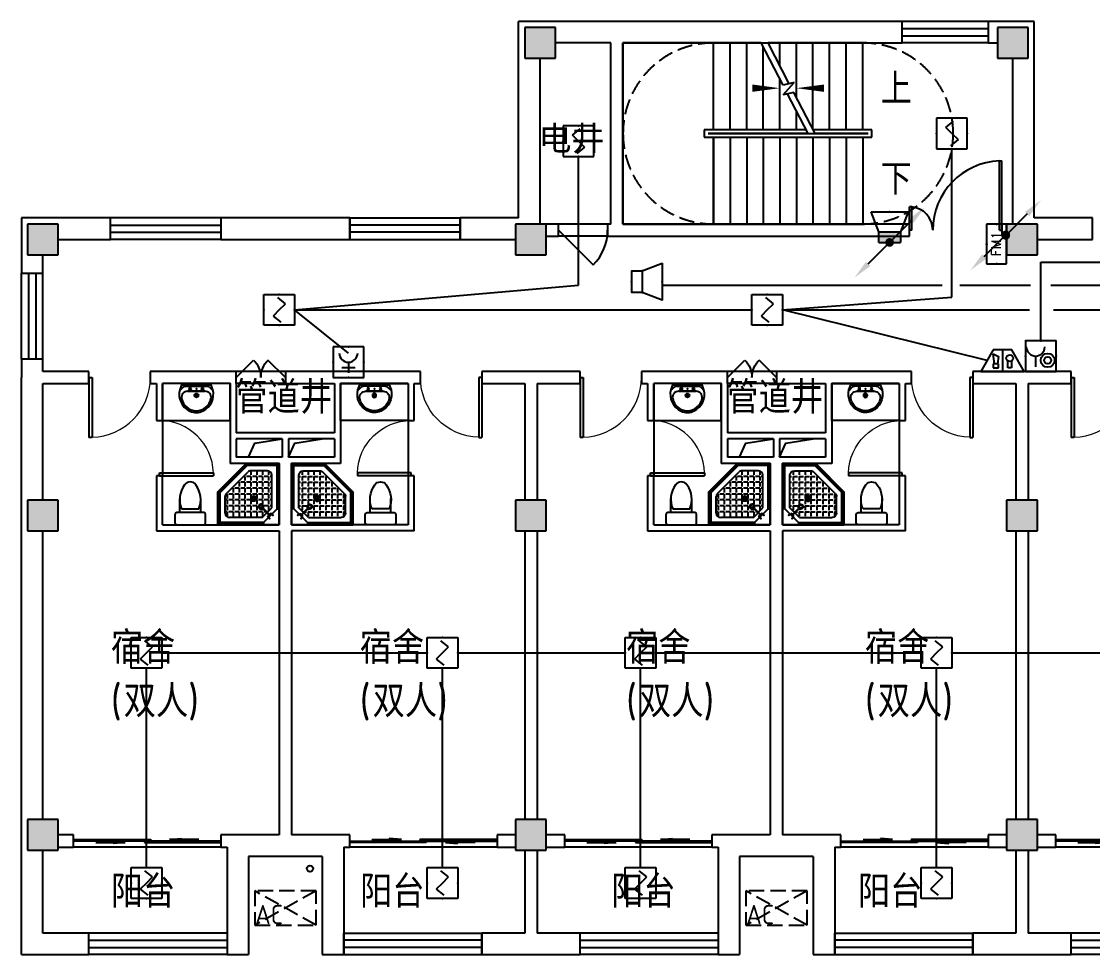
# Model space of a CAD drawing. Extents: x 1725663 to 4653551, y -550461 to 248782.
# Drawn here: x 2286143 to 2303593, y -526837 to -511637 of the extents above; entities that cross this region are included whole.
import ezdxf
from ezdxf.enums import TextEntityAlignment as Align

# ---------------------------------------------------------------- set-up
doc = ezdxf.new("R2010")
doc.units = 0
doc.header["$LTSCALE"] = 1000
doc.linetypes.add('DASH', pattern=[0.35, 0.25, -0.1])
for name, color, linetype in [('0-底图', 7, 'Continuous'), ('0000集水坑', 4, 'Continuous'), ('A-FLOR-STRS', 140, 'Continuous'), ('CLAYER', 7, 'Continuous'), ('COLUMN', 255, 'Continuous'), ('DIM_SYMB', 3, 'Continuous'), ('DOOR_FIRE', 4, 'Continuous'), ('EQUIP-广播', 3, 'Continuous'), ('EQUIP-消防', 3, 'Continuous'), ('LWIRE', 4, 'Continuous'), ('PUB_HATCH', 8, 'Continuous'), ('PUB_TEXT', 7, 'Continuous'), ('STAIR', 2, 'Continuous'), ('WALL', 2, 'Continuous'), ('WINDOW', 4, 'Continuous'), ('WIRE-消防', 1, 'Continuous'), ('WP_F', 1, 'Continuous'), ('洁具', 213, 'Continuous'), ('空调外机', 211, 'Continuous')]:
    doc.layers.add(name, color=color, linetype=linetype)
doc.styles.add('_TCH_DIM', font='SIMPLEX', dxfattribs={"width": 0.8, "height": 5, "bigfont": 'HZTXT'})
doc.styles.add('_TEL_DIM', font='SIMPLEX', dxfattribs={"width": 0.8, "height": 3.5, "bigfont": 'HZTXT'})
doc.styles.add('HZ', font='rs.shx', dxfattribs={"width": 0.8, "bigfont": 'hztxt.shx'})
doc.styles.get("Standard").update_dxf_attribs({"font": 'geniso.shx', "bigfont": 'hztxt.shx'})
doc.styles.add('黑体', font='')
doc.styles.get('黑体').set_extended_font_data('SimHei')

# ---------------------------------------------------------------- blocks, each defined once
blk = doc.blocks.new('$equip$00002656')
for p, q in [((-0.5, 1), (-0.5, 0)), ((0.5, 1), (-0.5, 1)), ((0.5, 0), (0.5, 1)), ((0, 0.5), (0, 0.15)), ((-0.5, 0), (0.5, 0)), ((-0.219, 0.331), (0.222, 0.331))]:
    blk.add_line(p, q)
at = {"const_width": 0.04}
blk.add_lwpolyline([(-0.5, 1), (0.5, 1), (0.5, 0), (-0.5, 0), (-0.5, 1), (0.5, 1)], dxfattribs=at)
blk.add_arc((0, 0.8), 0.3, 180, 0)
for p in [(0, 1), (-0.5, 0.5), (0.5, 0.5), (0, 0)]:
    blk.add_point(p)
at = {"color": 7, "flags": 1}
for tag, height, p in [('B', 0.4, (0.762, 0.292)), ('A', 0.00002, (0, 0))]:
    blk.add_attdef(tag, text='', height=height, dxfattribs=at).set_placement(p, align=Align.MIDDLE_CENTER)
blk = doc.blocks.new('A$C29581A72')
at = {"layer": 'EQUIP-消防', "xscale": 500, "yscale": 500, "zscale": 500}
blk.add_blockref('$equip$00002656', (358, 98), dxfattribs=at)
at = {"style": 'HZ', "flags": 1}
for tag in ['WHAT', 'SPEC', 'UNIT']:
    blk.add_attdef(tag, (375, 0), '', height=0.001, dxfattribs=at)
blk = doc.blocks.new('$Equip$00002649')
for p, q in [((-0.5, 0.5), (-0.5, -0.5)), ((0.5, 0.5), (-0.5, 0.5)), ((-0.2, 0.2), (0.05, 0.4)), ((0.5, -0.5), (0.5, 0.5)), ((0, 0), (-0.2, 0.2)), ((0, 0), (0.2, -0.2)), ((0.2, -0.2), (-0.05, -0.4)), ((-0.5, -0.5), (0.5, -0.5))]:
    blk.add_line(p, q)
at = {"const_width": 0.02}
blk.add_lwpolyline([(-0.5, 0.5), (0.5, 0.5), (0.5, -0.5), (-0.5, -0.5), (-0.5, 0.5), (0.5, 0.5)], dxfattribs=at)
for p in [(0, 0.5), (-0.5, 0), (0.5, 0), (0, -0.5)]:
    blk.add_point(p)
at = {"color": 7, "flags": 1}
for tag, height, p in [('A', 0.00002, (0, 0)), ('B', 0.4, (0.762, -0.208))]:
    blk.add_attdef(tag, text='', height=height, dxfattribs=at).set_placement(p, align=Align.MIDDLE_CENTER)
blk = doc.blocks.new('$equip$00002655')
for p, q in [((-0.5, 1), (-0.5, 0)), ((0.5, 1), (-0.5, 1)), ((0.5, 0), (0.5, 1)), ((-0.169, 0.5), (-0.169, 0.15)), ((-0.5, 0), (0.5, 0))]:
    blk.add_line(p, q)
at = {"const_width": 0.04}
blk.add_lwpolyline([(-0.5, 1), (0.5, 1), (0.5, 0), (-0.5, 0), (-0.5, 1), (0.5, 1)], dxfattribs=at)
for radius in [0.226, 0.113]:
    blk.add_circle((0.227, 0.36), radius)
blk.add_arc((-0.169, 0.8), 0.3, 180, 0)
for p in [(0, 1), (-0.5, 0.5), (0.5, 0.5), (0, 0)]:
    blk.add_point(p)
at = {"color": 7, "flags": 1}
for tag, height, p in [('B', 0.4, (0.762, 0.292)), ('A', 0.00002, (0, 0))]:
    blk.add_attdef(tag, text='', height=height, dxfattribs=at).set_placement(p, align=Align.MIDDLE_CENTER)
blk = doc.blocks.new('$equip$00002679')
for p, q in [((-0.3, 0.699), (-0.703, 0)), ((0.3, 0.699), (-0.3, 0.699)), ((0.3, 0.699), (-0.3, 0.699)), ((0, 0.699), (0, 0)), ((0.703, 0), (0.3, 0.699)), ((-0.264, 0.249), (-0.304, 0.569)), ((-0.304, 0.569), (-0.128, 0.489)), ((-0.128, 0.489), (-0.168, 0.249)), ((-0.703, 0), (0.703, 0)), ((-0.304, 0.249), (-0.304, 0.113)), ((-0.128, 0.249), (-0.304, 0.249)), ((-0.304, 0.113), (-0.128, 0.113)), ((-0.128, 0.113), (-0.128, 0.249)), ((0.174, 0.11), (0.174, 0.338)), ((0.294, 0.11), (0.174, 0.11)), ((0.294, 0.338), (0.294, 0.11))]:
    blk.add_line(p, q)
at = {"const_width": 0.04}
for points in [[(-0.299, 0.699), (0.301, 0.699), (0.703, 0), (-0.702, 0), (-0.299, 0.699), (0.301, 0.699)], [(-0.3, 0.699), (0.3, 0.699), (0.703, 0), (-0.703, 0), (-0.3, 0.699), (0.3, 0.699)]]:
    blk.add_lwpolyline(points, dxfattribs=at)
blk.add_circle((0.234, 0.43), 0.111)
for p in [(0, 0.699), (-0.501, 0.349), (0.502, 0.349), (0, 0)]:
    blk.add_point(p)
at = {"color": 7, "flags": 1}
for tag, height, p in [('B', 0.4, (0.961, 0.299)), ('A', 0.00002, (0, 0))]:
    blk.add_attdef(tag, text='', height=height, dxfattribs=at).set_placement(p, align=Align.MIDDLE_CENTER)
blk = doc.blocks.new('$equip$00002982')
for p, q in [((0, 0.35), (0.35, 0.35)), ((0, 0.35), (0, -0.35)), ((0.35, 0.35), (1, 0.6)), ((0.35, 0.35), (0.35, -0.35)), ((1, 0.6), (1, -0.6)), ((0.35, -0.35), (0, -0.35)), ((1, -0.6), (0.35, -0.35))]:
    blk.add_line(p, q)
at = {"const_width": 0.04}
blk.add_lwpolyline([(0.35, 0.35), (0, 0.35), (0, -0.35), (0.35, -0.35), (1, -0.6), (1, 0.6), (0.35, 0.35), (0, 0.35)], dxfattribs=at)
for p in [(0.35, 0.35), (0, 0), (1, 0), (0.35, -0.35)]:
    blk.add_point(p)
at = {"color": 7, "style": '_TEL_DIM', "flags": 1}
for tag in ['A', 'REMARK']:
    blk.add_attdef(tag, text='', height=0.00002, dxfattribs=at).set_placement((0, 0), align=Align.MIDDLE_CENTER)
blk = doc.blocks.new('$equip$00002984')
blk.add_hatch(color=256).paths.add_polyline_path([(0.35, 0.35), (0, 0.35), (0, -0.35), (0.35, -0.35)])
for p, q in [((0, 0.35), (0, -0.35)), ((0, 0.35), (0.35, 0.35)), ((0.35, 0.35), (1, 0.6)), ((0.35, 0.35), (0.35, -0.35)), ((1, 0.6), (1, -0.6)), ((0.35, -0.35), (0, -0.35)), ((1, -0.6), (0.35, -0.35))]:
    blk.add_line(p, q)
at = {"const_width": 0.02}
blk.add_lwpolyline([(0.35, 0.35), (0, 0.35), (0, -0.35), (0.35, -0.35), (1, -0.6), (1, 0.6), (0.35, 0.35), (0, 0.35)], dxfattribs=at)
for p in [(0.35, 0.35), (0, 0), (1, 0), (0.35, -0.35)]:
    blk.add_point(p)
at = {"color": 7, "style": '_TEL_DIM', "flags": 1}
for tag in ['A', 'REMARK']:
    blk.add_attdef(tag, text='', height=0.00002, dxfattribs=at).set_placement((0, 0), align=Align.MIDDLE_CENTER)
blk = doc.blocks.new('$TelecSys$00000080')
for p, q in [((-0.7, -0.7), (0, 0)), ((0.104, 0.104), (0.104, 0.104)), ((-0.104, -0.104), (-0.104, -0.104))]:
    blk.add_line(p, q)
at = {"const_width": 0.142}
blk.add_lwpolyline([(0.071, 0, 1), (-0.071, 0, 1)], format="xyb", close=True, dxfattribs=at)
blk.add_solid([(-0.63, -0.77), (-0.77, -0.63), (-1.15, -1.15)])
at = {"width": 0.8, "flags": 9}
blk.add_attdef('A', (0, 0), '', height=0.00002, rotation=180, dxfattribs=at)
blk = doc.blocks.new('$TelecSys$00000079')
for p, q in [((0.7, 0.7), (0, 0)), ((0.104, 0.104), (0.104, 0.104)), ((-0.104, -0.104), (-0.104, -0.104))]:
    blk.add_line(p, q)
at = {"const_width": 0.142}
blk.add_lwpolyline([(-0.071, 0, 1), (0.071, 0, 1)], format="xyb", close=True, dxfattribs=at)
blk.add_solid([(0.63, 0.77), (0.77, 0.63), (1.15, 1.15)])
at = {"width": 0.8, "flags": 9}
blk.add_attdef('A', (0, 0), '', height=0.00002, dxfattribs=at)
blk = doc.blocks.new('2t21gqw')
at = {"layer": '0000集水坑'}
blk.add_circle((4400, -76400), 50, dxfattribs=at)
blk = doc.blocks.new('1F平面-CAD导入_dwg_Drawing4_t3_dwg_$plan$00001613-474159-1F-927810-1F')
at = {"layer": '洁具'}
for p, q in [((-30, 250), (-170, 250)), ((-200, 170), (-430, 170)), ((-260, -140), (-260, 140)), ((-200, -170), (-200, -220)), ((-170, -250), (-30, -250))]:
    blk.add_line(p, q, dxfattribs=at)
for points in [[(-200, 220), (-200, 170), (-200, -170), (-430, -170)], [(0, -220), (0, 220)]]:
    blk.add_lwpolyline(points, dxfattribs=at)
for centre, radius, start, end in [((-170, 220), 30, 90, 180), ((-30, 220), 30, 0, 90), ((-590, 0), 110, 123.4509, 236.5491), ((-413, -227), 398, 67.4505, 126.6381), ((-413, 227), 398, 233.3619, 292.5495), ((-170, -220), 30, 180, 270), ((-30, -220), 30, 270, 0)]:
    blk.add_arc(centre, radius, start, end, dxfattribs=at)
blk = doc.blocks.new('$lvtry$00000169')
at = {"color": 0}
for p, q in [((259, -36), (259, 0)), ((259, -36), (36, -259)), ((276, -120), (120, -276)), ((144, -151), (291, -298)), ((151, -144), (298, -291)), ((259, -24), (976, -24)), ((259, -36), (964, -36)), ((270, -213), (270, -143)), ((276, -120), (808, -120)), ((366, -213), (366, -143)), ((462, -213), (462, -143)), ((558, -213), (558, -143)), ((655, -213), (655, -143)), ((751, -213), (751, -143)), ((847, -213), (847, -143)), ((964, -36), (976, -24)), ((964, -36), (964, -525)), ((976, -24), (976, -530)), ((36, -259), (0, -259)), ((24, -259), (24, -976)), ((36, -259), (36, -964)), ((120, -276), (120, -808)), ((120, -309), (147, -309)), ((173, -309), (173, -239)), ((173, -309), (243, -309)), ((173, -405), (173, -335)), ((183, -213), (205, -213)), ((220, -213), (243, -213)), ((270, -213), (340, -213)), ((270, -263), (270, -239)), ((270, -405), (270, -335)), ((334, -309), (340, -309)), ((366, -213), (436, -213)), ((366, -309), (366, -239)), ((366, -309), (436, -309)), ((366, -405), (366, -335)), ((462, -213), (532, -213)), ((462, -309), (462, -239)), ((462, -309), (532, -309)), ((462, -405), (462, -335)), ((558, -213), (628, -213)), ((558, -309), (558, -239)), ((558, -309), (628, -309)), ((558, -405), (558, -335)), ((655, -213), (725, -213)), ((655, -309), (655, -239)), ((655, -309), (725, -309)), ((655, -405), (655, -335)), ((751, -213), (821, -213)), ((751, -309), (751, -239)), ((751, -309), (821, -309)), ((751, -405), (751, -335)), ((847, -213), (880, -213)), ((847, -309), (847, -239)), ((847, -309), (880, -309)), ((847, -405), (847, -335)), ((880, -192), (880, -460)), ((120, -405), (147, -405)), ((120, -501), (147, -501)), ((173, -405), (243, -405)), ((173, -501), (173, -431)), ((173, -501), (243, -501)), ((270, -405), (340, -405)), ((270, -501), (270, -431)), ((270, -501), (340, -501)), ((366, -405), (379, -405)), ((366, -501), (366, -431)), ((366, -501), (436, -501)), ((462, -405), (532, -405)), ((462, -501), (462, -431)), ((462, -501), (532, -501)), ((859, -511), (511, -859)), ((558, -405), (628, -405)), ((558, -501), (558, -431)), ((558, -501), (628, -501)), ((655, -405), (725, -405)), ((655, -501), (655, -431)), ((655, -501), (725, -501)), ((751, -405), (821, -405)), ((751, -501), (751, -431)), ((751, -501), (821, -501)), ((847, -405), (880, -405)), ((847, -501), (847, -431)), ((847, -501), (867, -501)), ((120, -598), (147, -598)), ((120, -694), (147, -694)), ((173, -598), (173, -528)), ((173, -598), (243, -598)), ((173, -694), (173, -624)), ((173, -694), (243, -694)), ((270, -598), (270, -528)), ((270, -598), (340, -598)), ((270, -694), (270, -624)), ((270, -694), (340, -694)), ((366, -598), (366, -528)), ((366, -598), (436, -598)), ((366, -694), (366, -624)), ((366, -694), (436, -694)), ((462, -598), (462, -528)), ((462, -598), (532, -598)), ((462, -694), (462, -624)), ((462, -694), (532, -694)), ((964, -525), (525, -964)), ((976, -530), (530, -976)), ((558, -598), (558, -528)), ((558, -598), (628, -598)), ((558, -694), (558, -624)), ((558, -694), (628, -694)), ((655, -598), (655, -528)), ((655, -598), (725, -598)), ((655, -694), (655, -624)), ((655, -694), (676, -694)), ((751, -598), (751, -528)), ((751, -598), (773, -598)), ((964, -525), (976, -530)), ((120, -790), (147, -790)), ((173, -790), (173, -720)), ((173, -790), (243, -790)), ((173, -878), (173, -816)), ((270, -790), (270, -720)), ((270, -790), (340, -790)), ((270, -880), (270, -816)), ((366, -790), (366, -720)), ((366, -790), (436, -790)), ((366, -880), (366, -816)), ((462, -790), (462, -720)), ((462, -790), (532, -790)), ((462, -880), (462, -816)), ((558, -790), (558, -720)), ((558, -790), (580, -790)), ((36, -964), (24, -976)), ((24, -976), (530, -976)), ((36, -964), (525, -964)), ((192, -880), (460, -880)), ((525, -964), (530, -976))]:
    blk.add_line(p, q, dxfattribs=at)
blk.add_lwpolyline([(0, 0), (0, -1000), (540, -1000), (1000, -540), (1000, 0)], close=True)
for points in [[(0, 0), (0, -1000)], [(0, 0), (1000, 0)], [(1000, 0), (1000, -540)], [(136, -190), (148, -178), (132, -162), (121, -174)], [(190, -136), (178, -148), (162, -132), (174, -121)], [(1000, -540), (540, -1000)], [(0, -1000), (540, -1000)]]:
    blk.add_lwpolyline(points, close=True, dxfattribs=at)
for radius in [43.8, 31.1]:
    blk.add_circle((416, -428), radius, dxfattribs=at)
for centre, radius, start, end in [((808, -192), 72, 0, 90), ((296, -296), 40.6, 142.583, 128.4197), ((296, -296), 28.6, 145.828, 125.6599), ((808, -460), 72, 315, 0), ((192, -808), 72, 180, 270), ((460, -808), 72, 270, 315)]:
    blk.add_arc(centre, radius, start, end, dxfattribs=at)
for p in [(103, -156, 0), (156, -102, 0), (416, -428, 0)]:
    blk.add_point(p, dxfattribs=at)
blk = doc.blocks.new('$lvtry$00000178')
at = {"color": 0}
for p, q in [((-238, 0), (238, 0)), ((-214, -36), (-272, -91)), ((-180, -23), (180, -23)), ((-142, -105), (140, -105)), ((140, -105), (-142, -105)), ((216, -37), (268, -91))]:
    blk.add_line(p, q, dxfattribs=at)
blk.add_lwpolyline([(-104, -430, 0.224698), (110, -425, 0.348046), (269, -79), (239, 0), (-241, 0), (-271, -79, 0.356844)], format="xyb", close=True, dxfattribs=at)
for centre, radius in [((-100, -65), 16.3), ((1, -172), 31.6), ((100, -65), 16.3)]:
    blk.add_circle(centre, radius, dxfattribs=at)
at = {"color": 0, "lineweight": 13}
blk.add_circle((1, -172), 23, dxfattribs=at)
at = {"color": 0}
for centre, radius, start, end in [((-142, -205), 100, 90, 190.5602), ((-180, -73), 50, 90, 133.181), ((140, -205), 100, 349.4398, 90), ((180, -73), 50, 44.5607, 90), ((-1, -179), 243, 190.5602, 349.4398)]:
    blk.add_arc(centre, radius, start, end, dxfattribs=at)
for p in [(0, -65), (1, -172)]:
    blk.add_point(p, dxfattribs=at)
blk = doc.blocks.new('A$C70365C93')
at = {"layer": '洁具'}
blk.add_lwpolyline([(-1900, 2300), (-1900, 1700), (-800, 1700), (-800, 2300)], close=True, dxfattribs=at)
blk.add_blockref('$lvtry$00000178', (-1350, 2280), dxfattribs=at)
at = {"layer": '洁具', "rotation": 180}
blk.add_blockref('$lvtry$00000169', (0, 0), dxfattribs=at)
at = {"layer": '洁具', "extrusion": (0, 0, -1), "xscale": -1, "zscale": -1, "rotation": 90}
blk.add_blockref('1F平面-CAD导入_dwg_Drawing4_t3_dwg_$plan$00001613-474159-1F-927810-1F', (1450, 0), dxfattribs=at)
blk = doc.blocks.new('A$Cf5a72a1b')
at = {"layer": '空调外机', "linetype": 'DASH'}
for p, q in [((1000, 563), (0, 0)), ((1000, 0), (0, 563))]:
    blk.add_line(p, q, dxfattribs=at)
blk.add_lwpolyline([(1000, 563), (0, 563), (0, 0), (1000, 0)], close=True, dxfattribs=at)
at = {"layer": 'PUB_TEXT'}
blk.add_text('AC', height=315, dxfattribs=at).set_placement((5, 18))
blk = doc.blocks.new('$DorLib2D$00000131')
at = {"color": 0, "linetype": 'Continuous'}
for p, q in [((0.15, 0.125), (0.2319, 0.1973)), ((0.2319, 0.1973), (0.2319, 0.125)), ((-0.5, 0.125), (-0.5, 0)), ((0.0192, 0.125), (-0.5, 0.125)), ((0.0192, 0), (0.0192, 0.125)), ((0.35, 0.125), (0.15, 0.125)), ((-0.5, 0), (0.0192, 0)), ((-0.024, 0), (0.5, 0)), ((-0.024, -0.125), (-0.024, 0)), ((0.5, 0), (0.5, -0.125)), ((-0.35, -0.125), (-0.15, -0.125)), ((-0.2319, -0.1973), (-0.2319, -0.125)), ((-0.15, -0.125), (-0.2319, -0.1973)), ((0.5, -0.125), (-0.024, -0.125))]:
    blk.add_line(p, q, dxfattribs=at)
blk = doc.blocks.new('$WINLIB2D$00000001')
at = {"color": 0}
for points in [[(-0.5, 0.5), (-0.5, -0.5)], [(-0.5, 0.5), (0.5, 0.5)], [(0.5, -0.5), (0.5, 0.5)], [(0.5, 0.1667), (-0.5, 0.1667)], [(0.5, -0.1667), (-0.5, -0.1667)], [(-0.5, -0.5), (0.5, -0.5)]]:
    blk.add_lwpolyline(points, dxfattribs=at)
blk = doc.blocks.new('$DorLib2D$00000114')
at = {"color": 0}
blk.add_line((0.5, 0), (-0.207, 0.707), dxfattribs=at)
blk.add_arc((0.5, 0), 1, 135, 180, dxfattribs=at)
blk = doc.blocks.new('$DorLib2D$00000225')
at = {"color": 0}
for p, q in [((0.475, -0.001), (0.475, 0.752)), ((0.475, 0.752), (0.5, 0.752)), ((0.5, -0.001), (0.5, 0.752)), ((-0.5, 0), (-0.5, 0.252)), ((-0.475, 0.252), (-0.5, 0.252)), ((-0.475, 0), (-0.475, 0.252)), ((-0.475, 0), (-0.5, 0)), ((0.475, -0.001), (0.5, -0.001))]:
    blk.add_line(p, q, dxfattribs=at)
for centre, radius, start, end in [((0.505, -0.002), 0.755, 92.2493, 179.7238), ((-0.501, 0.003), 0.251, 359.7899, 84.0974)]:
    blk.add_arc(centre, radius, start, end, dxfattribs=at)
blk = doc.blocks.new('$DorLib2D$00000116')
at = {"color": 0}
for p, q in [((-0.5, 0), (-0.146, 0.354)), ((0.5, 0), (0.146, 0.354))]:
    blk.add_line(p, q, dxfattribs=at)
for centre, start, end in [((-0.5, 0), 0, 45), ((0.5, 0), 135, 180)]:
    blk.add_arc(centre, 0.5, start, end, dxfattribs=at)
blk = doc.blocks.new('$DorLib2D$00000001')
for p, q in [((0.45, 0.975), (0.5, 0.975)), ((0.45, 0), (0.45, 0.975)), ((0.5, 0), (0.5, 0.975)), ((0.5, 0), (0.45, 0))]:
    blk.add_line(p, q)
at = {"lineweight": 13}
blk.add_arc((0.475, 0), 0.975, 91.4693, 180, dxfattribs=at)
blk = doc.blocks.new('gkhkjk')
at = {"layer": 'PUB_HATCH'}
for points in [[(1505707, -430603.8), (1505207, -430603.8), (1505207, -431103.8), (1505707, -431103.8)], [(1513407, -430603.8), (1512907, -430603.8), (1512907, -431103.8), (1513407, -431103.8)], [(1497607, -433803.8), (1497107, -433803.8), (1497107, -434303.8), (1497607, -434303.8)], [(1505557, -433803.8), (1505057, -433803.8), (1505057, -434303.8), (1505557, -434303.8)], [(1513557, -433803.8), (1513057, -433803.8), (1513057, -434303.8), (1513557, -434303.8)], [(1497607, -438303.8), (1497107, -438303.8), (1497107, -438803.8), (1497607, -438803.8)], [(1505557, -438303.8), (1505057, -438303.8), (1505057, -438803.8), (1505557, -438803.8)], [(1513557, -438303.8), (1513057, -438303.8), (1513057, -438803.8), (1513557, -438803.8)], [(1497607, -443503.8), (1497107, -443503.8), (1497107, -444003.8), (1497607, -444003.8)], [(1505557, -443503.8), (1505057, -443503.8), (1505057, -444003.8), (1505557, -444003.8)], [(1513557, -443503.8), (1513057, -443503.8), (1513057, -444003.8), (1513557, -444003.8)]]:
    blk.add_hatch(color=256, dxfattribs=at).paths.add_polyline_path(points)
for points in [[(1500707, -437603.8), (1500810.6, -437373.6), (1501257, -437303.8)], [(1501357, -437603.8), (1501460.6, -437373.6), (1501907, -437303.8)], [(1508707, -437603.8), (1508810.6, -437373.6), (1509257, -437303.8)], [(1509357, -437603.8), (1509460.6, -437373.6), (1509907, -437303.8)]]:
    blk.add_lwpolyline(points)
at = {"layer": 'A-FLOR-STRS'}
for p, q in [((1508282, -430853.8), (1506807, -430853.8)), ((1506807, -430853.8), (1506807, -433803.8)), ((1509057.4, -430853.8), (1508282, -430853.8)), ((1508282, -432268.8), (1508282, -430853.8)), ((1508282, -432268.8), (1508282, -430853.8)), ((1508552, -432268.8), (1508552, -430853.8)), ((1508822, -432268.8), (1508822, -430853.8)), ((1509414.2, -431540.5), (1509057.4, -430853.8)), ((1509092, -432268.8), (1509092, -430920.3)), ((1510712, -430853.8), (1509170.1, -430853.8)), ((1509515.3, -431518.2), (1509170.1, -430853.8)), ((1509362, -431223.1), (1509362, -430853.8)), ((1509632, -431742.7), (1509632, -430853.8)), ((1509902, -432262.3), (1509902, -430853.8)), ((1510172, -432268.8), (1510172, -430853.8)), ((1510442, -432268.8), (1510442, -430853.8)), ((1510712, -432268.8), (1510712, -430853.8)), ((1509362, -432268.8), (1509362, -431440)), ((1509596.6, -431500.2), (1509414.2, -431540.5)), ((1509414.7, -431698.4), (1509596.6, -431500.2)), ((1509589, -431659.9), (1509414.7, -431698.4)), ((1509823.9, -432328.8), (1509487.9, -431682.2)), ((1509936.6, -432328.8), (1509589, -431659.9)), ((1509632, -432268.8), (1509632, -431959.6)), ((1509792.7, -432268.8), (1508132, -432268.8)), ((1508132, -432268.8), (1508132, -432388.8)), ((1508132, -432388.8), (1510862, -432388.8)), ((1509823.9, -432328.8), (1508192, -432328.8)), ((1508192, -432328.8), (1508192, -432328.8)), ((1508192, -432328.8), (1509823.9, -432328.8)), ((1509823.9, -432328.8), (1508282, -432328.8)), ((1508282, -432328.8), (1510712, -432328.8)), ((1508282, -432388.8), (1508282, -433803.8)), ((1508282, -433803.8), (1508282, -432388.8)), ((1508552, -432388.8), (1508552, -433803.8)), ((1508822, -432388.8), (1508822, -433803.8)), ((1509092, -432388.8), (1509092, -433803.8)), ((1509362, -432388.8), (1509362, -433803.8)), ((1509632, -432388.8), (1509632, -433803.8)), ((1509902, -432388.8), (1509902, -433803.8)), ((1510862, -432268.8), (1509905.4, -432268.8)), ((1510712, -432328.8), (1509936.6, -432328.8)), ((1510802, -432328.8), (1509936.6, -432328.8)), ((1509936.6, -432328.8), (1510802, -432328.8)), ((1510172, -432388.8), (1510172, -433803.8)), ((1510442, -432388.8), (1510442, -433803.8)), ((1510712, -432328.8), (1510712, -432328.8)), ((1510712, -432388.8), (1510712, -433803.8)), ((1510802, -432328.8), (1510802, -432328.8)), ((1510862, -432388.8), (1510862, -432268.8)), ((1506807, -433803.8), (1508282, -433803.8)), ((1508282, -433803.8), (1510712, -433803.8))]:
    blk.add_line(p, q, dxfattribs=at)
at = {"layer": 'COLUMN'}
for p, q in [((1505707, -430603.8), (1505207, -430603.8)), ((1505207, -430603.8), (1505207, -431103.8)), ((1505707, -431103.8), (1505707, -430603.8)), ((1513407, -430603.8), (1512907, -430603.8)), ((1512907, -430603.8), (1512907, -431103.8)), ((1513407, -431103.8), (1513407, -430603.8)), ((1505207, -431103.8), (1505707, -431103.8)), ((1512907, -431103.8), (1513407, -431103.8)), ((1497607, -433803.8), (1497107, -433803.8)), ((1497107, -433803.8), (1497107, -434303.8)), ((1497607, -434303.8), (1497607, -433803.8)), ((1505557, -433803.8), (1505057, -433803.8)), ((1505057, -433803.8), (1505057, -434303.8)), ((1505557, -434303.8), (1505557, -433803.8)), ((1513557, -433803.8), (1513057, -433803.8)), ((1513057, -433803.8), (1513057, -434303.8)), ((1513557, -434303.8), (1513557, -433803.8)), ((1497107, -434303.8), (1497607, -434303.8)), ((1505057, -434303.8), (1505557, -434303.8)), ((1513057, -434303.8), (1513557, -434303.8)), ((1497607, -438303.8), (1497107, -438303.8)), ((1497107, -438303.8), (1497107, -438803.8)), ((1497607, -438803.8), (1497607, -438303.8)), ((1505557, -438303.8), (1505057, -438303.8)), ((1505057, -438303.8), (1505057, -438803.8)), ((1505557, -438803.8), (1505557, -438303.8)), ((1513557, -438303.8), (1513057, -438303.8)), ((1513057, -438303.8), (1513057, -438803.8)), ((1513557, -438803.8), (1513557, -438303.8)), ((1497107, -438803.8), (1497607, -438803.8)), ((1505057, -438803.8), (1505557, -438803.8)), ((1513057, -438803.8), (1513557, -438803.8)), ((1497607, -443503.8), (1497107, -443503.8)), ((1497107, -443503.8), (1497107, -444003.8)), ((1497607, -444003.8), (1497607, -443503.8)), ((1505557, -443503.8), (1505057, -443503.8)), ((1505057, -443503.8), (1505057, -444003.8)), ((1505557, -444003.8), (1505557, -443503.8)), ((1513557, -443503.8), (1513057, -443503.8)), ((1513057, -443503.8), (1513057, -444003.8)), ((1513557, -444003.8), (1513557, -443503.8)), ((1497107, -444003.8), (1497607, -444003.8)), ((1505057, -444003.8), (1505557, -444003.8)), ((1513057, -444003.8), (1513557, -444003.8))]:
    blk.add_line(p, q, dxfattribs=at)
at = {"layer": 'DIM_SYMB'}
for points in [[(1510847, -433066.3, 0, 0, 0), (1507544.5, -433066.3, 0, 0, 0), (1507544.5, -431591.3, 0, 0, 0), (1509362, -431591.3, 0, 120, 0), (1508912, -431591.3, 0, 0, 0)], [(1510847, -431591.3, 0, 0, 0), (1509632, -431591.3, 0, 120, 0), (1510082, -431591.3, 0, 0, 0)]]:
    blk.add_lwpolyline(points, format="xyseb", dxfattribs=at)
at = {"layer": 'DOOR_FIRE'}
for p, q in [((1506557, -433803.8, 100), (1505757, -433803.8, 100)), ((1506557, -434003.8, 100), (1505757, -434003.8, 100)), ((1501307, -436203.8), (1500507, -436203.8)), ((1509307, -436203.8), (1508507, -436203.8)), ((1501307, -436403.8), (1500507, -436403.8)), ((1509307, -436403.8), (1508507, -436403.8))]:
    blk.add_line(p, q, dxfattribs=at)
at = {"layer": 'STAIR', "color": 9, "linetype": 'DASH'}
for p, q in [((1506807, -432328.8), (1506807, -432328.8)), ((1512187, -432328.8), (1512187, -432328.8))]:
    blk.add_line(p, q, dxfattribs=at)
for points in [[(1508282, -430853.8, 0.4142136), (1506807, -432328.8)], [(1510712, -430853.8, -0.4142136), (1512187, -432328.8)], [(1508282, -433803.8, -0.4142136), (1506807, -432328.8)], [(1510712, -433803.8, 0.4142136), (1512187, -432328.8)]]:
    blk.add_lwpolyline(points, format="xyb", dxfattribs=at)
at = {"layer": 'WALL'}
for p, q in [((1506707, -430503.8), (1505107, -430503.8)), ((1505107, -433703.8), (1505107, -430503.8)), ((1511357, -430503.8), (1506707, -430503.8)), ((1511357, -430853.8), (1511357, -430503.8)), ((1513507, -430503.8), (1512757, -430503.8)), ((1512757, -430503.8), (1512757, -430853.8)), ((1513507, -433703.8), (1513507, -430503.8)), ((1506607, -430853.8), (1505707, -430853.8)), ((1506607, -433803.8), (1506607, -430853.8)), ((1506807, -433803.8), (1506807, -430853.8)), ((1506807, -430853.8), (1511357, -430853.8)), ((1512757, -430853.8), (1512907, -430853.8)), ((1505457, -433803.8), (1505457, -431103.8)), ((1513157, -433803.8), (1513157, -431103.8)), ((1497007, -433703.8), (1497007, -434603.8)), ((1498457, -433703.8), (1497007, -433703.8)), ((1498457, -434053.8), (1498457, -433703.8)), ((1502357, -433703.8), (1500257, -433703.8)), ((1500257, -433703.8), (1500257, -434053.8)), ((1502357, -434053.8), (1502357, -433703.8)), ((1505107, -433703.8), (1504157, -433703.8)), ((1504157, -433703.8), (1504157, -434053.8)), ((1505757, -433803.8), (1505557, -433803.8)), ((1505757, -434003.8), (1505757, -433803.8)), ((1506607, -433803.8), (1506557, -433803.8)), ((1506557, -433803.8), (1506557, -434003.8)), ((1511477, -433803.8), (1506807, -433803.8)), ((1511477, -434003.8), (1511477, -433803.8)), ((1513057, -433803.8), (1512977, -433803.8)), ((1512977, -433803.8), (1512977, -434003.8)), ((1514457, -433703.8), (1513507, -433703.8)), ((1514457, -434053.8), (1514457, -433703.8)), ((1497607, -434053.8), (1498457, -434053.8)), ((1500257, -434053.8), (1502357, -434053.8)), ((1504157, -434053.8), (1505057, -434053.8)), ((1505557, -434003.8), (1505757, -434003.8)), ((1506557, -434003.8), (1506707, -434003.8)), ((1506707, -434003.8), (1511477, -434003.8)), ((1512977, -434003.8), (1513057, -434003.8)), ((1513557, -434053.8), (1514457, -434053.8)), ((1497357, -434603.8), (1497357, -434303.8)), ((1497007, -434603.8), (1497357, -434603.8)), ((1497357, -436003.8), (1497007, -436003.8)), ((1497007, -436003.8), (1497007, -436303.8)), ((1497357, -436203.8), (1497357, -436003.8)), ((1498107, -436203.8), (1497357, -436203.8)), ((1498107, -436403.8), (1498107, -436203.8)), ((1499207, -436203.8), (1499107, -436203.8)), ((1499107, -436203.8), (1499107, -436403.8)), ((1500407, -436203.8), (1499207, -436203.8)), ((1500507, -436203.8), (1500407, -436203.8)), ((1500507, -436403.8), (1500507, -436203.8)), ((1502207, -436203.8), (1501307, -436203.8)), ((1501307, -436203.8), (1501307, -436403.8)), ((1503407, -436203.8), (1502207, -436203.8)), ((1503507, -436203.8), (1503407, -436203.8)), ((1503507, -436403.8), (1503507, -436203.8)), ((1505307, -436203.8), (1504507, -436203.8)), ((1504507, -436203.8), (1504507, -436403.8)), ((1506107, -436203.8), (1505307, -436203.8)), ((1506107, -436403.8), (1506107, -436203.8)), ((1507207, -436203.8), (1507107, -436203.8)), ((1507107, -436203.8), (1507107, -436403.8)), ((1508407, -436203.8), (1507207, -436203.8)), ((1508507, -436203.8), (1508407, -436203.8)), ((1508507, -436403.8), (1508507, -436203.8)), ((1510207, -436203.8), (1509307, -436203.8)), ((1509307, -436203.8), (1509307, -436403.8)), ((1511407, -436203.8), (1510207, -436203.8)), ((1511507, -436203.8), (1511407, -436203.8)), ((1511507, -436403.8), (1511507, -436203.8)), ((1513307, -436203.8), (1512507, -436203.8)), ((1512507, -436203.8), (1512507, -436403.8)), ((1514107, -436203.8), (1513307, -436203.8)), ((1514107, -436403.8), (1514107, -436203.8)), ((1497007, -438553.8), (1497007, -436303.8)), ((1497357, -438303.8), (1497357, -436403.8)), ((1497357, -436403.8), (1498107, -436403.8)), ((1499107, -436403.8), (1499207, -436403.8)), ((1499207, -436403.8), (1499207, -437003.8)), ((1500407, -436403.8), (1499307, -436403.8)), ((1499307, -437003.8), (1499307, -436403.8)), ((1500407, -436403.8), (1500407, -437203.8)), ((1500507, -436403.8), (1500507, -437203.8)), ((1501307, -436403.8), (1502107, -436403.8)), ((1502107, -436403.8), (1502107, -437203.8)), ((1503307, -436403.8), (1502207, -436403.8)), ((1502207, -436403.8), (1502207, -437203.8)), ((1503307, -436403.8), (1503307, -437003.8)), ((1503407, -437003.8), (1503407, -436403.8)), ((1503407, -436403.8), (1503507, -436403.8)), ((1504507, -436403.8), (1505207, -436403.8)), ((1505207, -436403.8), (1505207, -438303.8)), ((1505407, -436403.8), (1506107, -436403.8)), ((1505407, -436403.8), (1505407, -438303.8)), ((1507107, -436403.8), (1507207, -436403.8)), ((1507207, -436403.8), (1507207, -437003.8)), ((1508407, -436403.8), (1507307, -436403.8)), ((1507307, -437003.8), (1507307, -436403.8)), ((1508407, -436403.8), (1508407, -437203.8)), ((1508507, -436403.8), (1508507, -437203.8)), ((1509307, -436403.8), (1510107, -436403.8)), ((1510107, -436403.8), (1510107, -437203.8)), ((1511307, -436403.8), (1510207, -436403.8)), ((1510207, -436403.8), (1510207, -437203.8)), ((1511307, -436403.8), (1511307, -437003.8)), ((1511407, -437003.8), (1511407, -436403.8)), ((1511407, -436403.8), (1511507, -436403.8)), ((1512507, -436403.8), (1513207, -436403.8)), ((1513207, -436403.8), (1513207, -438303.8)), ((1513407, -436403.8), (1513407, -438303.8)), ((1513407, -436403.8), (1514107, -436403.8)), ((1499207, -437003.8), (1499307, -437003.8)), ((1503307, -437003.8), (1503407, -437003.8)), ((1507207, -437003.8), (1507307, -437003.8)), ((1511307, -437003.8), (1511407, -437003.8)), ((1500407, -437203.8), (1500407, -437703.8)), ((1501307, -437203.8), (1500507, -437203.8)), ((1502107, -437203.8), (1501307, -437203.8)), ((1502207, -437203.8), (1502207, -437703.8)), ((1508407, -437203.8), (1508407, -437703.8)), ((1509307, -437203.8), (1508507, -437203.8)), ((1510107, -437203.8), (1509307, -437203.8)), ((1510207, -437203.8), (1510207, -437703.8)), ((1501257, -437303.8), (1500507, -437303.8)), ((1500507, -437303.8), (1500507, -437603.8)), ((1501257, -437303.8), (1501257, -437603.8)), ((1502107, -437303.8), (1501357, -437303.8)), ((1501357, -437303.8), (1501357, -437603.8)), ((1502107, -437303.8), (1502107, -437603.8)), ((1509257, -437303.8), (1508507, -437303.8)), ((1508507, -437303.8), (1508507, -437603.8)), ((1509257, -437303.8), (1509257, -437603.8)), ((1510107, -437303.8), (1509357, -437303.8)), ((1509357, -437303.8), (1509357, -437603.8)), ((1510107, -437303.8), (1510107, -437603.8)), ((1501257, -437603.8), (1500507, -437603.8)), ((1502107, -437603.8), (1501357, -437603.8)), ((1509257, -437603.8), (1508507, -437603.8)), ((1510107, -437603.8), (1509357, -437603.8)), ((1501207, -437703.8), (1500407, -437703.8)), ((1501207, -437703.8), (1501207, -438703.8)), ((1501407, -437703.8), (1501407, -438703.8)), ((1502207, -437703.8), (1501407, -437703.8)), ((1509207, -437703.8), (1508407, -437703.8)), ((1509207, -437703.8), (1509207, -438703.8)), ((1509407, -437703.8), (1509407, -438703.8)), ((1510207, -437703.8), (1509407, -437703.8)), ((1499307, -437903.8), (1499207, -437903.8)), ((1499207, -437903.8), (1499207, -438803.8)), ((1499307, -438703.8), (1499307, -437903.8)), ((1503407, -437903.8), (1503307, -437903.8)), ((1503307, -437903.8), (1503307, -438703.8)), ((1503407, -438803.8), (1503407, -437903.8)), ((1507307, -437903.8), (1507207, -437903.8)), ((1507207, -437903.8), (1507207, -438803.8)), ((1507307, -438703.8), (1507307, -437903.8)), ((1511407, -437903.8), (1511307, -437903.8)), ((1511307, -437903.8), (1511307, -438703.8)), ((1511407, -438803.8), (1511407, -437903.8)), ((1497007, -443903.8), (1497007, -438553.8)), ((1497357, -443503.8), (1497357, -438803.8)), ((1499207, -438803.8), (1501207, -438803.8)), ((1499307, -438703.8), (1501207, -438703.8)), ((1501207, -438803.8), (1501207, -443753.8)), ((1503307, -438703.8), (1501407, -438703.8)), ((1503407, -438803.8), (1501407, -438803.8)), ((1501407, -438803.8), (1501407, -443753.8)), ((1505207, -438803.8), (1505207, -443503.8)), ((1505407, -438803.8), (1505407, -443503.8)), ((1507207, -438803.8), (1509207, -438803.8)), ((1507307, -438703.8), (1509207, -438703.8)), ((1509207, -438803.8), (1509207, -443753.8)), ((1511307, -438703.8), (1509407, -438703.8)), ((1511407, -438803.8), (1509407, -438803.8)), ((1509407, -438803.8), (1509407, -443753.8)), ((1513207, -438803.8), (1513207, -443503.8)), ((1513407, -438803.8), (1513407, -443503.8)), ((1497007, -445703.8), (1497007, -443903.8)), ((1497857, -443753.8), (1497607, -443753.8)), ((1497857, -443953.8), (1497857, -443753.8)), ((1500607, -443753.8), (1500257, -443753.8)), ((1500257, -443753.8), (1500257, -443953.8)), ((1501207, -443753.8), (1500607, -443753.8)), ((1502007, -443753.8), (1501407, -443753.8)), ((1502357, -443753.8), (1502007, -443753.8)), ((1502357, -443953.8), (1502357, -443753.8)), ((1505057, -443753.8), (1504757, -443753.8)), ((1504757, -443753.8), (1504757, -443953.8)), ((1505857, -443753.8), (1505557, -443753.8)), ((1505857, -443953.8), (1505857, -443753.8)), ((1508607, -443753.8), (1508257, -443753.8)), ((1508257, -443753.8), (1508257, -443953.8)), ((1509207, -443753.8), (1508607, -443753.8)), ((1510007, -443753.8), (1509407, -443753.8)), ((1510357, -443753.8), (1510007, -443753.8)), ((1510357, -443953.8), (1510357, -443753.8)), ((1513057, -443753.8), (1512757, -443753.8)), ((1512757, -443753.8), (1512757, -443953.8)), ((1513857, -443753.8), (1513557, -443753.8)), ((1513857, -443953.8), (1513857, -443753.8)), ((1497357, -445353.8), (1497357, -444003.8)), ((1497607, -443953.8), (1497857, -443953.8)), ((1500257, -443953.8), (1500357, -443953.8)), ((1500357, -443953.8), (1500357, -445353.8)), ((1502257, -443953.8), (1502257, -445353.8)), ((1502257, -443953.8), (1502357, -443953.8)), ((1504757, -443953.8), (1505057, -443953.8)), ((1505207, -444003.8), (1505207, -445353.8)), ((1505407, -444003.8), (1505407, -445353.8)), ((1505557, -443953.8), (1505857, -443953.8)), ((1508257, -443953.8), (1508357, -443953.8)), ((1508357, -443953.8), (1508357, -445353.8)), ((1510257, -443953.8), (1510257, -445353.8)), ((1510257, -443953.8), (1510357, -443953.8)), ((1512757, -443953.8), (1513057, -443953.8)), ((1513207, -444003.8), (1513207, -445353.8)), ((1513407, -444003.8), (1513407, -445353.8)), ((1513557, -443953.8), (1513857, -443953.8)), ((1501307, -444103.8), (1500707, -444103.8)), ((1500707, -444103.8), (1500707, -445703.8)), ((1501907, -444103.8), (1501307, -444103.8)), ((1501907, -444103.8), (1501907, -445703.8)), ((1508707, -444103.8), (1508707, -445703.8)), ((1509307, -444103.8), (1508707, -444103.8)), ((1509907, -444103.8), (1509307, -444103.8)), ((1509907, -444103.8), (1509907, -445703.8)), ((1498107, -445353.8), (1497357, -445353.8)), ((1498107, -445703.8), (1498107, -445353.8)), ((1500357, -445353.8), (1500357, -445703.8)), ((1502257, -445703.8), (1502257, -445353.8)), ((1505207, -445353.8), (1504507, -445353.8)), ((1504507, -445353.8), (1504507, -445703.8)), ((1506107, -445353.8), (1505407, -445353.8)), ((1506107, -445703.8), (1506107, -445353.8)), ((1508357, -445353.8), (1508357, -445703.8)), ((1510257, -445703.8), (1510257, -445353.8)), ((1513207, -445353.8), (1512507, -445353.8)), ((1512507, -445353.8), (1512507, -445703.8)), ((1514107, -445353.8), (1513407, -445353.8)), ((1514107, -445703.8), (1514107, -445353.8)), ((1497007, -445703.8), (1498107, -445703.8)), ((1500357, -445703.8), (1500707, -445703.8)), ((1501907, -445703.8), (1502257, -445703.8)), ((1504507, -445703.8), (1505307, -445703.8)), ((1505307, -445703.8), (1506107, -445703.8)), ((1508357, -445703.8), (1508707, -445703.8)), ((1509907, -445703.8), (1510257, -445703.8)), ((1512507, -445703.8), (1513307, -445703.8)), ((1513307, -445703.8), (1514107, -445703.8))]:
    blk.add_line(p, q, dxfattribs=at)
at = {"layer": 'WINDOW'}
for p, q in [((1499307, -437003.8), (1499307, -437903.8)), ((1503307, -437003.8), (1503307, -437903.8)), ((1507307, -437003.8), (1507307, -437903.8)), ((1511307, -437003.8), (1511307, -437903.8)), ((1500257, -443953.8), (1497857, -443953.8)), ((1504757, -443953.8), (1502357, -443953.8)), ((1508257, -443953.8), (1505857, -443953.8)), ((1512757, -443953.8), (1510357, -443953.8)), ((1516257, -443953.8), (1513857, -443953.8))]:
    blk.add_line(p, q, dxfattribs=at)
for name, p in [('2t21gqw', (1497307, -367903.8)), ('A$C70365C93', (1501207, -438703.8)), ('A$C70365C93', (1509207, -438703.8)), ('A$Cf5a72a1b', (1500807.5, -445227.3)), ('A$Cf5a72a1b', (1508807.5, -445227.3))]:
    blk.add_blockref(name, p)
at = {"xscale": -1, "rotation": 359.9999999999999}
for p in [(1501407, -438703.8), (1509407, -438703.8)]:
    blk.add_blockref('A$C70365C93', p, dxfattribs=at)
at = {"layer": 'DOOR_FIRE', "zscale": 200}
for name, p, xscale, yscale, rotation in [('$DorLib2D$00000225', (1512227, -433903.8), -1500, -1500, 180), ('$DorLib2D$00000114', (1506157, -433903.8), 800, 800, 180), ('$DorLib2D$00000116', (1500907, -436303.8), 800, -800, 179.9999999994664), ('$DorLib2D$00000116', (1508907, -436303.8), 800, -800, 179.9999999994664)]:
    blk.add_blockref(name, p, dxfattribs=dict(at, xscale=xscale, yscale=yscale, rotation=rotation))
at = {"layer": 'WINDOW'}
for name, p, xscale, yscale, zscale, rotation in [('$WINLIB2D$00000001', (1512057, -430678.8), 1400, -350, 1400, 180), ('$WINLIB2D$00000001', (1499357, -433878.8), 1800, -350, 1800, 180), ('$WINLIB2D$00000001', (1503257, -433878.8), -1800, -350, -1800, 180), ('$WINLIB2D$00000001', (1497182, -435303.8), 1400, -350, 1400, 89.99999999999444), ('$DorLib2D$00000001', (1499257, -437453.8), 900, 900, 900, 269.9999999994664), ('$DorLib2D$00000001', (1503357, -437453.8), 900, -900, 900, 269.9999999994664), ('$DorLib2D$00000001', (1507257, -437453.8), 900, 900, 900, 269.9999999994664), ('$DorLib2D$00000001', (1511357, -437453.8), 900, -900, 900, 269.9999999994664), ('$DorLib2D$00000131', (1499057, -443853.8), 2400, 200, 2400, 180), ('$DorLib2D$00000131', (1503557, -443853.8), -2400, 200, -2400, 180), ('$DorLib2D$00000131', (1507057, -443853.8), 2400, 200, 2400, 180), ('$DorLib2D$00000131', (1511557, -443853.8), -2400, 200, -2400, 180), ('$DorLib2D$00000131', (1515057, -443853.8), 2400, 200, 2400, 180), ('$WINLIB2D$00000001', (1499232, -445528.8), 2249.999999993481, -350, 2249.999999993481, 179.999999999998), ('$WINLIB2D$00000001', (1503382, -445528.8), -2249.999999993481, -350, -2249.999999993481, 180), ('$WINLIB2D$00000001', (1507232, -445528.8), 2249.999999993481, -350, 2249.999999993481, 180.0000000000041), ('$WINLIB2D$00000001', (1511382, -445528.8), -2249.999999993481, -350, -2249.999999993481, 180), ('$WINLIB2D$00000001', (1515232, -445528.8), 2249.999999993481, -350, 2249.999999993481, 180)]:
    blk.add_blockref(name, p, dxfattribs=dict(at, xscale=xscale, yscale=yscale, zscale=zscale, rotation=rotation))
at = {"layer": 'WINDOW', "yscale": -1000}
for p, xscale, zscale in [((1498607, -436303.8), -1000, -1000), ((1504007, -436303.8), 1000, 1000), ((1506607, -436303.8), -1000, -1000), ((1512007, -436303.8), 1000, 1000), ((1514607, -436303.8), -1000, -1000)]:
    blk.add_blockref('$DorLib2D$00000001', p, dxfattribs=dict(at, xscale=xscale, zscale=zscale))
at = {"layer": 'CLAYER', "style": '黑体'}
blk.add_text('电井', height=394.3, dxfattribs=at).set_placement((1505429.7, -432605))
at = {"layer": 'CLAYER'}
for p in [(1500492.3, -436890.8), (1508492.3, -436890.8)]:
    blk.add_text('管道井', height=525, dxfattribs=at).set_placement(p)
at = {"layer": 'PUB_TEXT', "color": 7, "style": '_TCH_DIM'}
for s, p in [('上', (1511004.5, -431853.8)), ('下', (1511004.5, -433328.8))]:
    blk.add_text(s, height=506.4, dxfattribs=at).set_placement(p)
at = {"layer": 'PUB_TEXT'}
for s, p in [('宿舍', (1498463.7, -440967.6)), ('宿舍', (1502518.2, -440967.6)), ('宿舍', (1506857.7, -440967.6)), ('宿舍', (1510747.6, -440967.6)), ('(', (1498463.7, -441839.7)), ('双人', (1498673.7, -441839.7)), (')', (1499723.7, -441839.7)), ('(', (1502518.2, -441839.7)), ('双人', (1502728.2, -441839.7)), (')', (1503778.2, -441839.7)), ('(', (1506857.7, -441839.7)), ('双人', (1507067.7, -441839.7)), (')', (1508117.7, -441839.7)), ('(', (1510747.6, -441839.7)), ('双人', (1510957.6, -441839.7)), (')', (1512007.6, -441839.7)), ('阳台', (1498463.7, -444941.9)), ('阳台', (1502524.2, -444941.9)), ('阳台', (1506614.2, -444941.9)), ('阳台', (1510634, -444941.9))]:
    blk.add_text(s, height=525, dxfattribs=at).set_placement(p)
blk = doc.blocks.new('$equip$00001926')
for p, q in [((0.65, 0.65), (-0.65, 0.65)), ((-0.65, 0.65), (-0.65, 0)), ((0.65, 0), (0.65, 0.65)), ((-0.65, 0), (0.65, 0))]:
    blk.add_line(p, q)
for p in [(0, 0.65), (-0.65, 0.325), (0, 0), (0.65, 0.325)]:
    blk.add_point(p)
at = {"color": 7, "style": '_TEL_DIM'}
blk.add_attdef('$TEXT$', text='', height=0.3, dxfattribs=at).set_placement((0.006, 0.343), align=Align.MIDDLE_CENTER)
at = {"color": 7, "style": '_TEL_DIM', "flags": 1}
blk.add_attdef('A', text='', height=0.00002, dxfattribs=at).set_placement((0, 0), align=Align.MIDDLE_CENTER)
blk = doc.blocks.new('fdsfdg')
for p in [(21743, 20944), (21743, 20944), (21743, 20944), (22068, 21107), (22068, 21107), (22068, 21107), (22393, 20944), (22393, 20944), (22393, 20944), (22068, 20782), (22068, 20782), (22068, 20782)]:
    blk.add_point(p)
at = {"xscale": 500, "yscale": 500, "zscale": 500}
blk.add_blockref('$equip$00001926', (22068, 20782), dxfattribs=at).add_auto_attribs({'$TEXT$': 'FM1'})
at = {"color": 7, "style": '_TEL_DIM', "flags": 1}
for tag in ['REMARK', 'A', 'REMARK', 'A', 'A', 'REMARK']:
    blk.add_attdef(tag, text='', height=0.01, dxfattribs=at).set_placement((22068, 20782), align=Align.MIDDLE_CENTER)
blk = doc.blocks.new('$equip_U$00000187(WIN7-PC-dian)')
for p in [(0, 0.65), (-0.65, 0.325), (0, 0), (0.65, 0.325)]:
    blk.add_point(p)
at = {"xscale": 0.002, "yscale": 0.002, "zscale": 0.002}
blk.add_blockref('fdsfdg', (-44.135, -41.563), dxfattribs=at)
at = {"color": 7, "style": '_TEL_DIM', "flags": 1}
for tag in ['A', 'REMARK']:
    blk.add_attdef(tag, text='', height=0.00002, dxfattribs=at).set_placement((0, 0), align=Align.MIDDLE_CENTER)

msp = doc.modelspace()

# ---------------------------------------------------------------- linework, layer by layer
at = {"layer": 'WIRE-消防'}
for p, q in [((2301302, -516127, 4200), (2301302, -513712, 4200)), ((2295218, -515935, 4200), (2295218, -513837, 4200)), ((2302748, -516837), (2302748, -515556, 4112)), ((2302748, -515556, 4112), (2317356, -515556, 2097)), ((2290593, -516336, 4200), (2295218, -515935, 4200)), ((2301143, -515936), (2296582, -515937)), ((2302581, -515936), (2301430, -515936)), ((2310290, -515934), (2302914, -515936)), ((2298543, -516336, 4200), (2301302, -516127, 4200)), ((2290593, -516336, 4200), (2298043, -516336, 4200)), ((2291470, -517038), (2290593, -516336, 4200)), ((2298543, -516336, 4200), (2302563, -516336, 4200)), ((2301876, -517162), (2298543, -516336, 4200)), ((2302954, -516336, 4200), (2306043, -516336, 4200)), ((2288429, -521924, 4200), (2292751, -521924, 4200)), ((2293251, -521924, 4200), (2295979, -521924, 4200)), ((2296479, -521924, 4200), (2300801, -521924, 4200)), ((2301301, -521924, 4200), (2303979, -521924, 4200)), ((2288179, -525421, 4200), (2288179, -522174, 4200)), ((2293001, -525421, 4200), (2293001, -522174, 4200)), ((2296229, -525421, 4200), (2296229, -522174, 4200)), ((2301051, -525421, 4200), (2301051, -522174, 4200))]:
    msp.add_line(p, q, dxfattribs=at)

# ---------------------------------------------------------------- block references
at = {"layer": '0-底图'}
msp.add_blockref('gkhkjk', (789136, -81133), dxfattribs=at)
at = {"layer": 'EQUIP-广播', "xscale": 500, "yscale": 500, "zscale": 500, "rotation": 90}
msp.add_blockref('$equip$00002984', (2300287, -515237), dxfattribs=at)
at = {"layer": 'EQUIP-广播', "xscale": 500, "yscale": 500, "zscale": 500}
msp.add_blockref('$equip$00002982', (2296082, -515877), dxfattribs=at)
at = {"layer": 'EQUIP-消防', "xscale": 500, "yscale": 500, "zscale": 500}
for name, p in [('$Equip$00002649', (2295218, -513587, 4200)), ('$Equip$00002649', (2301302, -513462, 4200)), ('$equip$00002655', (2302748, -517337)), ('$equip$00002679', (2302126, -517337))]:
    msp.add_blockref(name, p, dxfattribs=at)
at = {"layer": 'EQUIP-消防', "yscale": 500, "zscale": 500}
for name, p, xscale, rotation in [('$equip_U$00000187(WIN7-PC-dian)', (2302193, -515263), 500, 90), ('$Equip$00002649', (2290343, -516336, 4200), -500, 180), ('$Equip$00002649', (2298293, -516336, 4200), -500, 180), ('$Equip$00002649', (2288179, -521924, 4200), -500, 180), ('$Equip$00002649', (2293001, -521924, 4200), -500, 180), ('$Equip$00002649', (2296229, -521924, 4200), -500, 180), ('$Equip$00002649', (2301051, -521924, 4200), -500, 180), ('$Equip$00002649', (2288179, -525671, 4200), -500, 180), ('$Equip$00002649', (2293001, -525671, 4200), -500, 180), ('$Equip$00002649', (2296229, -525671, 4200), -500, 180), ('$Equip$00002649', (2301051, -525671, 4200), -500, 180)]:
    msp.add_blockref(name, p, dxfattribs=dict(at, xscale=xscale, rotation=rotation))
at = {"layer": 'LWIRE', "xscale": 500, "yscale": 500, "zscale": 500}
for name, p in [('$TelecSys$00000079', (2302178, -515122)), ('$TelecSys$00000079', (2300287, -515237)), ('$TelecSys$00000080', (2302179, -515115)), ('$TelecSys$00000080', (2300287, -515237))]:
    msp.add_blockref(name, p, dxfattribs=at)
at = {"layer": 'WP_F'}
msp.add_blockref('A$C29581A72', (2291113, -517536), dxfattribs=at)

doc.saveas('drawing.dxf')
